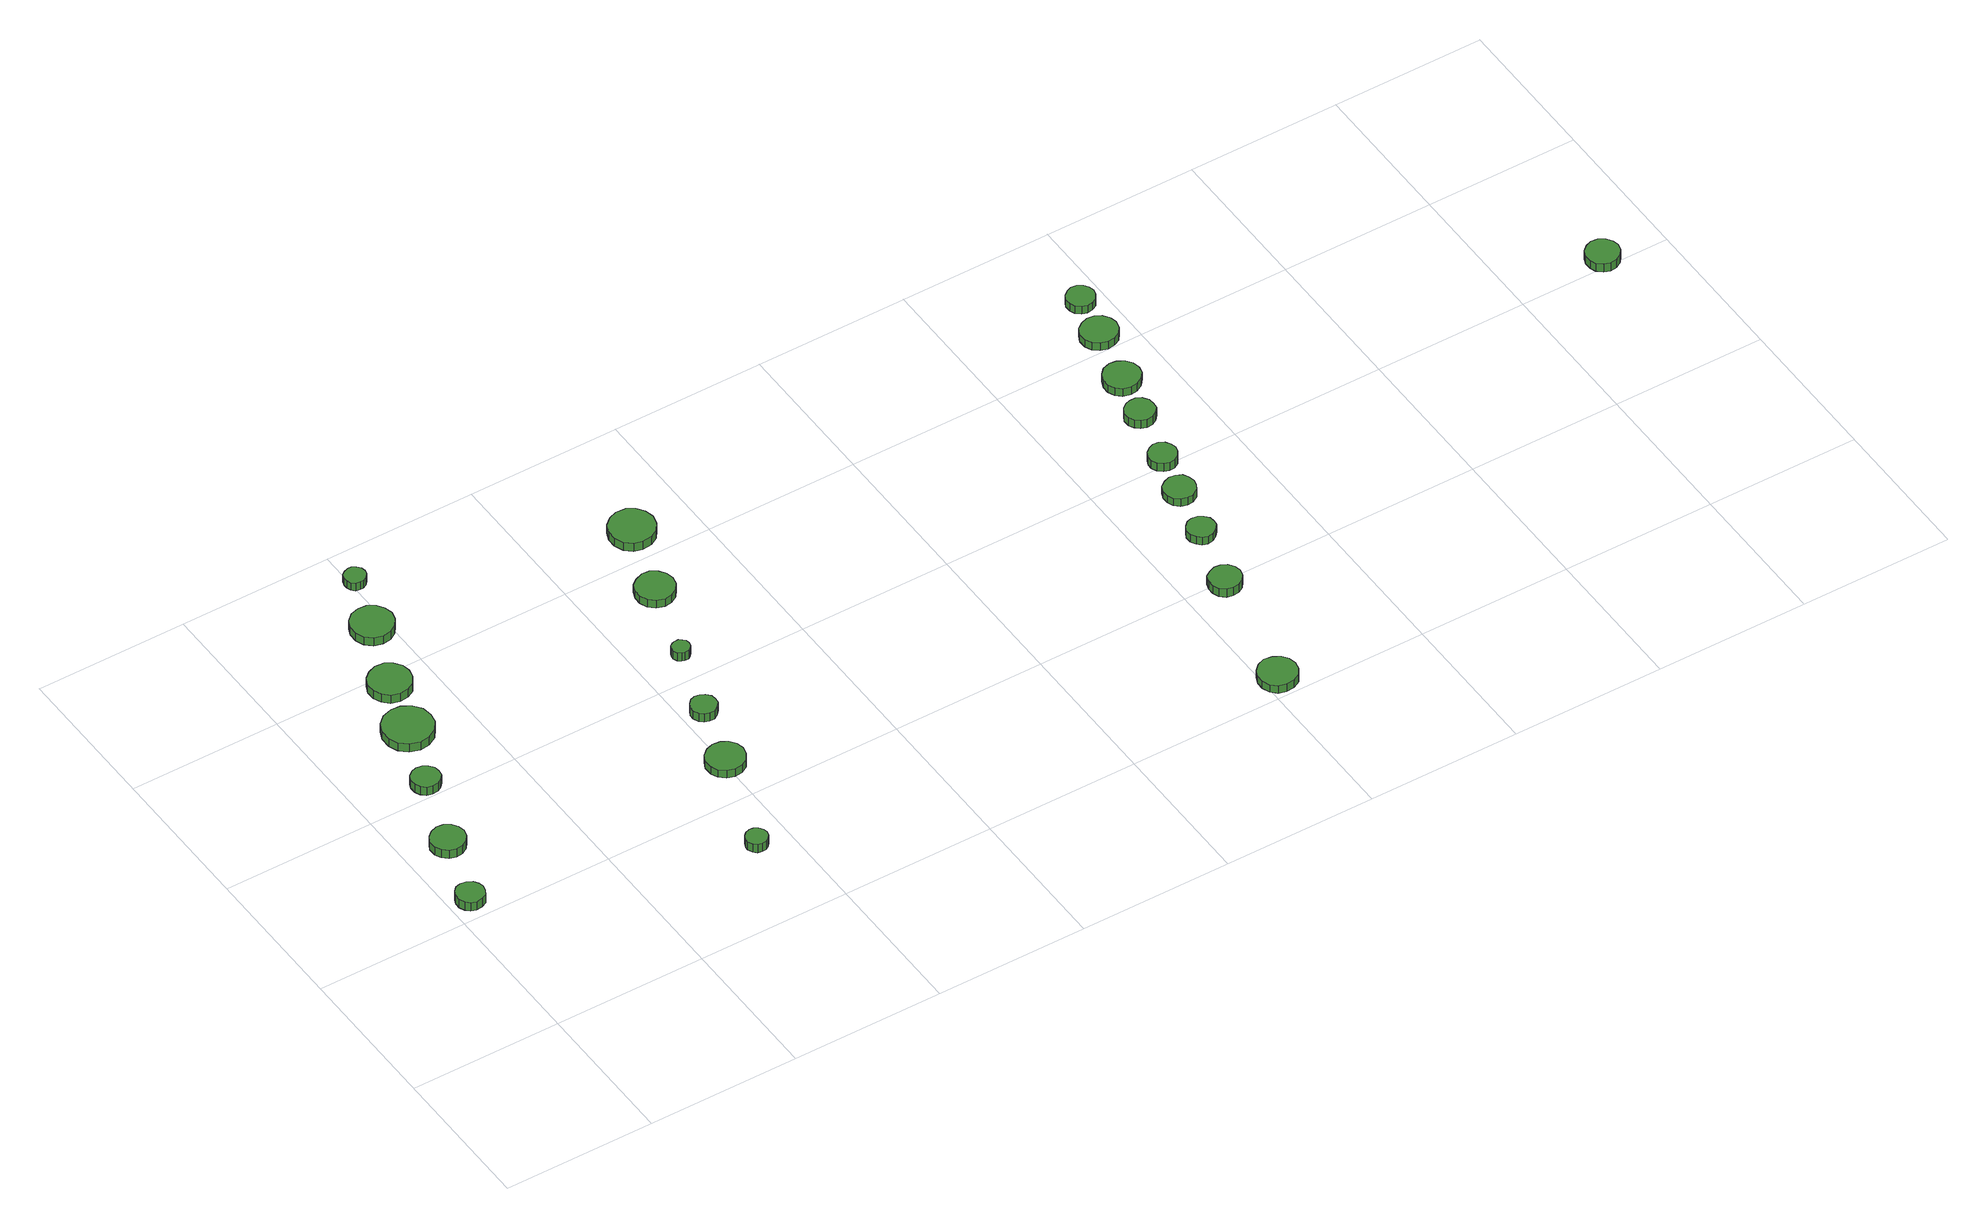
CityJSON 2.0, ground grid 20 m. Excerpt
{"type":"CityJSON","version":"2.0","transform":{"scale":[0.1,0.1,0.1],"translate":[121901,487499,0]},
"CityObjects":{
"tree1":{"type":"SolitaryVegetationObject","attributes":{"function":"something"},"geometry":[{"type":"MultiSurface","lod":"1","boundaries":[[[0,1,2,3,4,5,6,7,8,9,10,11,12,13,14]],[[15,16,17,18,19,20,21,22,23,24,25,26,27,28,29]],[[0,29,28,1]],[[1,28,27,2]],[[2,27,26,3]],[[3,26,25,4]],[[4,25,24,5]],[[5,24,23,6]],[[6,23,22,7]],[[7,22,21,8]],[[8,21,20,9]],[[9,20,19,10]],[[10,19,18,11]],[[11,18,17,12]],[[12,17,16,13]],[[13,16,15,14]],[[14,15,29,0]]]}]},
"tree2":{"type":"SolitaryVegetationObject","attributes":{"function":"something"},"geometry":[{"type":"MultiSurface","lod":"1","boundaries":[[[30,31,32,33,34,35,36,37,38,39,40,41,42,43,44]],[[45,46,47,48,49,50,51,52,53,54,55,56,57,58,59]],[[30,59,58,31]],[[31,58,57,32]],[[32,57,56,33]],[[33,56,55,34]],[[34,55,54,35]],[[35,54,53,36]],[[36,53,52,37]],[[37,52,51,38]],[[38,51,50,39]],[[39,50,49,40]],[[40,49,48,41]],[[41,48,47,42]],[[42,47,46,43]],[[43,46,45,44]],[[44,45,59,30]]]}]},
"tree3":{"type":"SolitaryVegetationObject","attributes":{"function":"something"},"geometry":[{"type":"MultiSurface","lod":"1","boundaries":[[[60,61,62,63,64,65,66,67,68,69,70,71,72,73,74]],[[75,76,77,78,79,80,81,82,83,84,85,86,87,88,89]],[[60,89,88,61]],[[61,88,87,62]],[[62,87,86,63]],[[63,86,85,64]],[[64,85,84,65]],[[65,84,83,66]],[[66,83,82,67]],[[67,82,81,68]],[[68,81,80,69]],[[69,80,79,70]],[[70,79,78,71]],[[71,78,77,72]],[[72,77,76,73]],[[73,76,75,74]],[[74,75,89,60]]]}]},
"tree4":{"type":"SolitaryVegetationObject","attributes":{"function":"something"},"geometry":[{"type":"MultiSurface","lod":"1","boundaries":[[[90,91,92,93,94,95,96,97,98,99,100,101,102,103,104]],[[105,106,107,108,109,110,111,112,113,114,115,116,117,118,119]],[[90,119,118,91]],[[91,118,117,92]],[[92,117,116,93]],[[93,116,115,94]],[[94,115,114,95]],[[95,114,113,96]],[[96,113,112,97]],[[97,112,111,98]],[[98,111,110,99]],[[99,110,109,100]],[[100,109,108,101]],[[101,108,107,102]],[[102,107,106,103]],[[103,106,105,104]],[[104,105,119,90]]]}]},
"tree5":{"type":"SolitaryVegetationObject","attributes":{"function":"something"},"geometry":[{"type":"MultiSurface","lod":"1","boundaries":[[[120,121,122,123,124,125,126,127,128,129,130,131,132,133,134]],[[135,136,137,138,139,140,141,142,143,144,145,146,147,148,149]],[[120,149,148,121]],[[121,148,147,122]],[[122,147,146,123]],[[123,146,145,124]],[[124,145,144,125]],[[125,144,143,126]],[[126,143,142,127]],[[127,142,141,128]],[[128,141,140,129]],[[129,140,139,130]],[[130,139,138,131]],[[131,138,137,132]],[[132,137,136,133]],[[133,136,135,134]],[[134,135,149,120]]]}]},
"tree6":{"type":"SolitaryVegetationObject","attributes":{"function":"something"},"geometry":[{"type":"MultiSurface","lod":"1","boundaries":[[[150,151,152,153,154,155,156,157,158,159,160,161,162,163,164]],[[165,166,167,168,169,170,171,172,173,174,175,176,177,178,179]],[[150,179,178,151]],[[151,178,177,152]],[[152,177,176,153]],[[153,176,175,154]],[[154,175,174,155]],[[155,174,173,156]],[[156,173,172,157]],[[157,172,171,158]],[[158,171,170,159]],[[159,170,169,160]],[[160,169,168,161]],[[161,168,167,162]],[[162,167,166,163]],[[163,166,165,164]],[[164,165,179,150]]]}]},
"tree7":{"type":"SolitaryVegetationObject","attributes":{"function":"something"},"geometry":[{"type":"MultiSurface","lod":"1","boundaries":[[[180,181,182,183,184,185,186,187,188,189,190,191,192,193,194]],[[195,196,197,198,199,200,201,202,203,204,205,206,207,208,209]],[[180,209,208,181]],[[181,208,207,182]],[[182,207,206,183]],[[183,206,205,184]],[[184,205,204,185]],[[185,204,203,186]],[[186,203,202,187]],[[187,202,201,188]],[[188,201,200,189]],[[189,200,199,190]],[[190,199,198,191]],[[191,198,197,192]],[[192,197,196,193]],[[193,196,195,194]],[[194,195,209,180]]]}]},
"tree8":{"type":"SolitaryVegetationObject","attributes":{"function":"something"},"geometry":[{"type":"MultiSurface","lod":"1","boundaries":[[[210,211,212,213,214,215,216,217,218,219,220,221,222,223,224]],[[225,226,227,228,229,230,231,232,233,234,235,236,237,238,239]],[[210,239,238,211]],[[211,238,237,212]],[[212,237,236,213]],[[213,236,235,214]],[[214,235,234,215]],[[215,234,233,216]],[[216,233,232,217]],[[217,232,231,218]],[[218,231,230,219]],[[219,230,229,220]],[[220,229,228,221]],[[221,228,227,222]],[[222,227,226,223]],[[223,226,225,224]],[[224,225,239,210]]]}]},
"tree9":{"type":"SolitaryVegetationObject","attributes":{"function":"something"},"geometry":[{"type":"MultiSurface","lod":"1","boundaries":[[[240,241,242,243,244,245,246,247,248,249,250,251,252,253,254]],[[255,256,257,258,259,260,261,262,263,264,265,266,267,268,269]],[[240,269,268,241]],[[241,268,267,242]],[[242,267,266,243]],[[243,266,265,244]],[[244,265,264,245]],[[245,264,263,246]],[[246,263,262,247]],[[247,262,261,248]],[[248,261,260,249]],[[249,260,259,250]],[[250,259,258,251]],[[251,258,257,252]],[[252,257,256,253]],[[253,256,255,254]],[[254,255,269,240]]]}]},
"tree10":{"type":"SolitaryVegetationObject","attributes":{"function":"something"},"geometry":[{"type":"MultiSurface","lod":"1","boundaries":[[[270,271,272,273,274,275,276,277,278,279,280,281,282,283,284]],[[285,286,287,288,289,290,291,292,293,294,295,296,297,298,299]],[[270,299,298,271]],[[271,298,297,272]],[[272,297,296,273]],[[273,296,295,274]],[[274,295,294,275]],[[275,294,293,276]],[[276,293,292,277]],[[277,292,291,278]],[[278,291,290,279]],[[279,290,289,280]],[[280,289,288,281]],[[281,288,287,282]],[[282,287,286,283]],[[283,286,285,284]],[[284,285,299,270]]]}]},
"tree11":{"type":"SolitaryVegetationObject","attributes":{"function":"something"},"geometry":[{"type":"MultiSurface","lod":"1","boundaries":[[[300,301,302,303,304,305,306,307,308,309,310,311,312,313,314]],[[315,316,317,318,319,320,321,322,323,324,325,326,327,328,329]],[[300,329,328,301]],[[301,328,327,302]],[[302,327,326,303]],[[303,326,325,304]],[[304,325,324,305]],[[305,324,323,306]],[[306,323,322,307]],[[307,322,321,308]],[[308,321,320,309]],[[309,320,319,310]],[[310,319,318,311]],[[311,318,317,312]],[[312,317,316,313]],[[313,316,315,314]],[[314,315,329,300]]]}]},
"tree12":{"type":"SolitaryVegetationObject","attributes":{"function":"something"},"geometry":[{"type":"MultiSurface","lod":"1","boundaries":[[[330,331,332,333,334,335,336,337,338,339,340,341,342,343,344]],[[345,346,347,348,349,350,351,352,353,354,355,356,357,358,359]],[[330,359,358,331]],[[331,358,357,332]],[[332,357,356,333]],[[333,356,355,334]],[[334,355,354,335]],[[335,354,353,336]],[[336,353,352,337]],[[337,352,351,338]],[[338,351,350,339]],[[339,350,349,340]],[[340,349,348,341]],[[341,348,347,342]],[[342,347,346,343]],[[343,346,345,344]],[[344,345,359,330]]]}]},
"tree13":{"type":"SolitaryVegetationObject","attributes":{"function":"something"},"geometry":[{"type":"MultiSurface","lod":"1","boundaries":[[[360,361,362,363,364,365,366,367,368,369,370,371,372,373,374]],[[375,376,377,378,379,380,381,382,383,384,385,386,387,388,389]],[[360,389,388,361]],[[361,388,387,362]],[[362,387,386,363]],[[363,386,385,364]],[[364,385,384,365]],[[365,384,383,366]],[[366,383,382,367]],[[367,382,381,368]],[[368,381,380,369]],[[369,380,379,370]],[[370,379,378,371]],[[371,378,377,372]],[[372,377,376,373]],[[373,376,375,374]],[[374,375,389,360]]]}]},
"tree14":{"type":"SolitaryVegetationObject","attributes":{"function":"something"},"geometry":[{"type":"MultiSurface","lod":"1","boundaries":[[[390,391,392,393,394,395,396,397,398,399,400,401,402,403,404]],[[405,406,407,408,409,410,411,412,413,414,415,416,417,418,419]],[[390,419,418,391]],[[391,418,417,392]],[[392,417,416,393]],[[393,416,415,394]],[[394,415,414,395]],[[395,414,413,396]],[[396,413,412,397]],[[397,412,411,398]],[[398,411,410,399]],[[399,410,409,400]],[[400,409,408,401]],[[401,408,407,402]],[[402,407,406,403]],[[403,406,405,404]],[[404,405,419,390]]]}]},
"tree15":{"type":"SolitaryVegetationObject","attributes":{"function":"something"},"geometry":[{"type":"MultiSurface","lod":"1","boundaries":[[[420,421,422,423,424,425,426,427,428,429,430,431,432,433,434]],[[435,436,437,438,439,440,441,442,443,444,445,446,447,448,449]],[[420,449,448,421]],[[421,448,447,422]],[[422,447,446,423]],[[423,446,445,424]],[[424,445,444,425]],[[425,444,443,426]],[[426,443,442,427]],[[427,442,441,428]],[[428,441,440,429]],[[429,440,439,430]],[[430,439,438,431]],[[431,438,437,432]],[[432,437,436,433]],[[433,436,435,434]],[[434,435,449,420]]]}]},
"tree16":{"type":"SolitaryVegetationObject","attributes":{"function":"something"},"geometry":[{"type":"MultiSurface","lod":"1","boundaries":[[[450,451,452,453,454,455,456,457,458,459,460,461,462,463,464]],[[465,466,467,468,469,470,471,472,473,474,475,476,477,478,479]],[[450,479,478,451]],[[451,478,477,452]],[[452,477,476,453]],[[453,476,475,454]],[[454,475,474,455]],[[455,474,473,456]],[[456,473,472,457]],[[457,472,471,458]],[[458,471,470,459]],[[459,470,469,460]],[[460,469,468,461]],[[461,468,467,462]],[[462,467,466,463]],[[463,466,465,464]],[[464,465,479,450]]]}]},
"tree17":{"type":"SolitaryVegetationObject","attributes":{"function":"something"},"geometry":[{"type":"MultiSurface","lod":"1","boundaries":[[[480,481,482,483,484,485,486,487,488,489,490,491,492,493,494]],[[495,496,497,498,499,500,501,502,503,504,505,506,507,508,509]],[[480,509,508,481]],[[481,508,507,482]],[[482,507,506,483]],[[483,506,505,484]],[[484,505,504,485]],[[485,504,503,486]],[[486,503,502,487]],[[487,502,501,488]],[[488,501,500,489]],[[489,500,499,490]],[[490,499,498,491]],[[491,498,497,492]],[[492,497,496,493]],[[493,496,495,494]],[[494,495,509,480]]]}]},
"tree18":{"type":"SolitaryVegetationObject","attributes":{"function":"something"},"geometry":[{"type":"MultiSurface","lod":"1","boundaries":[[[510,511,512,513,514,515,516,517,518,519,520,521,522,523,524]],[[525,526,527,528,529,530,531,532,533,534,535,536,537,538,539]],[[510,539,538,511]],[[511,538,537,512]],[[512,537,536,513]],[[513,536,535,514]],[[514,535,534,515]],[[515,534,533,516]],[[516,533,532,517]],[[517,532,531,518]],[[518,531,530,519]],[[519,530,529,520]],[[520,529,528,521]],[[521,528,527,522]],[[522,527,526,523]],[[523,526,525,524]],[[524,525,539,510]]]}]},
"tree19":{"type":"SolitaryVegetationObject","attributes":{"function":"something"},"geometry":[{"type":"MultiSurface","lod":"1","boundaries":[[[540,541,542,543,544,545,546,547,548,549,550,551,552,553,554]],[[555,556,557,558,559,560,561,562,563,564,565,566,567,568,569]],[[540,569,568,541]],[[541,568,567,542]],[[542,567,566,543]],[[543,566,565,544]],[[544,565,564,545]],[[545,564,563,546]],[[546,563,562,547]],[[547,562,561,548]],[[548,561,560,549]],[[549,560,559,550]],[[550,559,558,551]],[[551,558,557,552]],[[552,557,556,553]],[[553,556,555,554]],[[554,555,569,540]]]}]},
"tree20":{"type":"SolitaryVegetationObject","attributes":{"function":"something"},"geometry":[{"type":"MultiSurface","lod":"1","boundaries":[[[570,571,572,573,574,575,576,577,578,579,580,581,582,583,584]],[[585,586,587,588,589,590,591,592,593,594,595,596,597,598,599]],[[570,599,598,571]],[[571,598,597,572]],[[572,597,596,573]],[[573,596,595,574]],[[574,595,594,575]],[[575,594,593,576]],[[576,593,592,577]],[[577,592,591,578]],[[578,591,590,579]],[[579,590,589,580]],[[580,589,588,581]],[[581,588,587,582]],[[582,587,586,583]],[[583,586,585,584]],[[584,585,599,570]]]}]},
"tree21":{"type":"SolitaryVegetationObject","attributes":{"function":"something"},"geometry":[{"type":"MultiSurface","lod":"1","boundaries":[[[600,601,602,603,604,605,606,607,608,609,610,611,612,613,614]],[[615,616,617,618,619,620,621,622,623,624,625,626,627,628,629]],[[600,629,628,601]],[[601,628,627,602]],[[602,627,626,603]],[[603,626,625,604]],[[604,625,624,605]],[[605,624,623,606]],[[606,623,622,607]],[[607,622,621,608]],[[608,621,620,609]],[[609,620,619,610]],[[610,619,618,611]],[[611,618,617,612]],[[612,617,616,613]],[[613,616,615,614]],[[614,615,629,600]]]}]},
"tree22":{"type":"SolitaryVegetationObject","attributes":{"function":"something"},"geometry":[{"type":"MultiSurface","lod":"1","boundaries":[[[630,631,632,633,634,635,636,637,638,639,640,641,642,643,644]],[[645,646,647,648,649,650,651,652,653,654,655,656,657,658,659]],[[630,659,658,631]],[[631,658,657,632]],[[632,657,656,633]],[[633,656,655,634]],[[634,655,654,635]],[[635,654,653,636]],[[636,653,652,637]],[[637,652,651,638]],[[638,651,650,639]],[[639,650,649,640]],[[640,649,648,641]],[[641,648,647,642]],[[642,647,646,643]],[[643,646,645,644]],[[644,645,659,630]]]}]},
"tree23":{"type":"SolitaryVegetationObject","attributes":{"function":"something"},"geometry":[{"type":"MultiSurface","lod":"1","boundaries":[[[660,661,662,663,664,665,666,667,668,669,670,671,672,673,674]],[[675,676,677,678,679,680,681,682,683,684,685,686,687,688,689]],[[660,689,688,661]],[[661,688,687,662]],[[662,687,686,663]],[[663,686,685,664]],[[664,685,684,665]],[[665,684,683,666]],[[666,683,682,667]],[[667,682,681,668]],[[668,681,680,669]],[[669,680,679,670]],[[670,679,678,671]],[[671,678,677,672]],[[672,677,676,673]],[[673,676,675,674]],[[674,675,689,660]]]}]}
},
"vertices":[
[45,228,16],[43,235,16],[39,241,16],[32,245,16],[24,246,16],[17,244,16],[12,239,16],[9,232,16],[9,224,16],[12,217,16],[17,212,16],[24,210,16],[32,211,16],[39,214,16],[43,221,16],[43,221,3],[39,214,3],[32,211,3],[24,210,3],[17,212,3],[12,217,3],[9,224,3],[9,232,3],[12,239,3],[17,244,3],[24,246,3],[32,245,3],[39,241,3],[43,235,3],[45,228,3],
[77,319,16],[75,328,16],[70,335,16],[62,340,16],[53,341,16],[44,338,16],[37,332,16],[33,324,16],[33,314,16],[37,306,16],[44,300,16],[53,297,16],[62,298,16],[70,303,16],[75,310,16],[75,310,3],[70,303,3],[62,298,3],[53,297,3],[44,300,3],[37,306,3],[33,314,3],[33,324,3],[37,332,3],[44,338,3],[53,341,3],[62,340,3],[70,335,3],[75,328,3],[77,319,3],
[107,419,16],[106,426,16],[101,432,16],[95,436,16],[87,437,16],[80,435,16],[74,430,16],[71,423,16],[71,415,16],[74,408,16],[80,403,16],[87,401,16],[95,402,16],[101,405,16],[106,411,16],[106,411,3],[101,405,3],[95,402,3],[87,401,3],[80,403,3],[74,408,3],[71,415,3],[71,423,3],[74,430,3],[80,435,3],[87,437,3],[95,436,3],[101,432,3],[106,426,3],[107,419,3],
[150,502,17],[148,515,17],[140,526,17],[128,533,17],[115,534,17],[102,530,17],[92,521,17],[87,509,17],[87,495,17],[92,483,17],[102,474,17],[115,470,17],[128,471,17],[140,478,17],[148,489,17],[148,489,4],[140,478,4],[128,471,4],[115,470,4],[102,474,4],[92,483,4],[87,495,4],[87,509,4],[92,521,4],[102,530,4],[115,534,4],[128,533,4],[140,526,4],[148,515,4],[150,502,4],
[170,579,16],[168,590,16],[161,599,16],[152,605,16],[140,606,16],[129,602,16],[121,595,16],[116,584,16],[116,573,16],[121,563,16],[129,555,16],[140,552,16],[152,553,16],[161,558,16],[168,568,16],[168,568,3],[161,558,3],[152,553,3],[140,552,3],[129,555,3],[121,563,3],[116,573,3],[116,584,3],[121,595,3],[129,602,3],[140,606,3],[152,605,3],[161,599,3],[168,590,3],[170,579,3],
[206,671,16],[203,682,16],[197,691,16],[187,697,16],[176,698,16],[165,695,16],[156,687,16],[152,677,16],[152,665,16],[156,655,16],[165,647,16],[176,644,16],[187,645,16],[197,651,16],[203,660,16],[203,660,3],[197,651,3],[187,645,3],[176,644,3],[165,647,3],[156,655,3],[152,665,3],[152,677,3],[156,687,3],[165,695,3],[176,698,3],[187,697,3],[197,691,3],[203,682,3],[206,671,3],
[372,126,15],[371,131,15],[367,136,15],[362,139,15],[357,140,15],[351,138,15],[347,134,15],[344,128,15],[344,123,15],[347,117,15],[351,113,15],[357,112,15],[362,112,15],[367,115,15],[371,120,15],[371,120,2],[367,115,2],[362,112,2],[357,112,2],[351,113,2],[347,117,2],[344,123,2],[344,128,2],[347,134,2],[351,138,2],[357,140,2],[362,139,2],[367,136,2],[371,131,2],[372,126,2],
[218,747,16],[217,753,16],[213,758,16],[208,761,16],[203,761,16],[197,759,16],[193,756,16],[191,750,16],[191,745,16],[193,739,16],[197,735,16],[203,734,16],[208,734,16],[213,737,16],[217,742,16],[217,742,4],[213,737,4],[208,734,4],[203,734,4],[197,735,4],[193,739,4],[191,745,4],[191,750,4],[193,756,4],[197,759,4],[203,761,4],[208,761,4],[213,758,4],[217,753,4],[218,747,4],
[425,258,16],[423,268,16],[417,276,16],[408,281,16],[398,282,16],[388,279,16],[380,272,16],[376,263,16],[376,252,16],[380,243,16],[388,236,16],[398,233,16],[408,234,16],[417,239,16],[423,248,16],[423,248,4],[417,239,4],[408,234,4],[398,233,4],[388,236,4],[380,243,4],[376,252,4],[376,263,4],[380,272,4],[388,279,4],[398,282,4],[408,281,4],[417,276,4],[423,268,4],[425,258,4],
[443,344,16],[442,351,16],[437,357,16],[431,360,16],[424,361,16],[418,359,16],[413,354,16],[410,348,16],[410,341,16],[413,334,16],[418,330,16],[424,328,16],[431,328,16],[437,332,16],[442,337,16],[442,337,3],[437,332,3],[431,328,3],[424,328,3],[418,330,3],[413,334,3],[410,341,3],[410,348,3],[413,354,3],[418,359,3],[424,361,3],[431,360,3],[437,357,3],[442,351,3],[443,344,3],
[469,441,15],[468,446,15],[465,449,15],[461,452,15],[456,452,15],[452,451,15],[448,448,15],[446,443,15],[446,439,15],[448,434,15],[452,431,15],[456,430,15],[461,430,15],[465,432,15],[468,436,15],[468,436,2],[465,432,2],[461,430,2],[456,430,2],[452,431,2],[448,434,2],[446,439,2],[446,443,2],[448,448,2],[452,451,2],[456,452,2],[461,452,2],[465,449,2],[468,446,2],[469,441,2],
[512,542,16],[510,552,16],[504,560,16],[495,566,16],[485,567,16],[475,563,16],[467,557,16],[463,547,16],[463,537,16],[467,527,16],[475,520,16],[485,517,16],[495,518,16],[504,523,16],[510,532,16],[510,532,4],[504,523,4],[495,518,4],[485,517,4],[475,520,4],[467,527,4],[463,537,4],[463,547,4],[467,557,4],[475,563,4],[485,567,4],[495,566,4],[504,560,4],[510,552,4],[512,542,4],
[549,641,16],[546,653,16],[539,663,16],[529,669,16],[516,670,16],[505,666,16],[496,658,16],[491,647,16],[491,635,16],[496,623,16],[505,615,16],[516,612,16],[529,613,16],[539,619,16],[546,629,16],[546,629,3],[539,619,3],[529,613,3],[516,612,3],[505,615,3],[496,623,3],[491,635,3],[491,647,3],[496,658,3],[505,666,3],[516,670,3],[529,669,3],[539,663,3],[546,653,3],[549,641,3],
[1043,29,14],[1041,39,14],[1035,47,14],[1026,52,14],[1015,54,14],[1005,50,14],[998,43,14],[994,34,14],[994,24,14],[998,14,14],[1005,7,14],[1015,4,14],[1026,5,14],[1035,10,14],[1041,19,14],[1041,19,2],[1035,10,2],[1026,5,2],[1015,4,2],[1005,7,2],[998,14,2],[994,24,2],[994,34,2],[998,43,2],[1005,50,2],[1015,54,2],[1026,52,2],[1035,47,2],[1041,39,2],[1043,29,2],
[1074,194,14],[1072,203,14],[1067,210,14],[1059,214,14],[1051,215,14],[1043,212,14],[1036,207,14],[1033,199,14],[1033,190,14],[1036,182,14],[1043,176,14],[1051,174,14],[1059,175,14],[1067,179,14],[1072,186,14],[1072,186,1],[1067,179,1],[1059,175,1],[1051,174,1],[1043,176,1],[1036,182,1],[1033,190,1],[1033,199,1],[1036,207,1],[1043,212,1],[1051,215,1],[1059,214,1],[1067,210,1],[1072,203,1],[1074,194,1],
[1094,281,13],[1093,288,13],[1088,294,13],[1082,298,13],[1074,299,13],[1067,297,13],[1062,292,13],[1058,285,13],[1058,277,13],[1062,270,13],[1067,265,13],[1074,263,13],[1082,264,13],[1088,268,13],[1093,274,13],[1093,274,1],[1088,268,1],[1082,264,1],[1074,263,1],[1067,265,1],[1062,270,1],[1058,277,1],[1058,285,1],[1062,292,1],[1067,297,1],[1074,299,1],[1082,298,1],[1088,294,1],[1093,288,1],[1094,281,1],
[1111,350,14],[1109,358,14],[1105,365,14],[1097,369,14],[1089,370,14],[1081,367,14],[1074,362,14],[1071,354,14],[1071,346,14],[1074,338,14],[1081,332,14],[1089,330,14],[1097,330,14],[1105,335,14],[1109,342,14],[1109,342,2],[1105,335,2],[1097,330,2],[1089,330,2],[1081,332,2],[1074,338,2],[1071,346,2],[1071,354,2],[1074,362,2],[1081,367,2],[1089,370,2],[1097,369,2],[1105,365,2],[1109,358,2],[1111,350,2],
[1123,408,15],[1121,415,15],[1117,421,15],[1110,425,15],[1103,426,15],[1096,423,15],[1090,418,15],[1087,411,15],[1087,404,15],[1090,397,15],[1096,392,15],[1103,390,15],[1110,390,15],[1117,394,15],[1121,400,15],[1121,400,2],[1117,394,2],[1110,390,2],[1103,390,2],[1096,392,2],[1090,397,2],[1087,404,2],[1087,411,2],[1090,418,2],[1096,423,2],[1103,426,2],[1110,425,2],[1117,421,2],[1121,415,2],[1123,408,2],
[1142,484,14],[1141,492,14],[1136,499,14],[1129,503,14],[1121,503,14],[1114,501,14],[1108,496,14],[1104,488,14],[1104,480,14],[1108,473,14],[1114,468,14],[1121,465,14],[1129,466,14],[1136,470,14],[1141,476,14],[1141,476,1],[1136,470,1],[1129,466,1],[1121,465,1],[1114,468,1],[1108,473,1],[1104,480,1],[1104,488,1],[1108,496,1],[1114,501,1],[1121,503,1],[1129,503,1],[1136,499,1],[1141,492,1],[1142,484,1],
[1161,544,14],[1159,554,14],[1153,562,14],[1144,567,14],[1135,568,14],[1125,565,14],[1118,558,14],[1114,549,14],[1114,539,14],[1118,530,14],[1125,524,14],[1135,521,14],[1144,522,14],[1153,527,14],[1159,535,14],[1159,535,2],[1153,527,2],[1144,522,2],[1135,521,2],[1125,524,2],[1118,530,2],[1114,539,2],[1114,549,2],[1118,558,2],[1125,565,2],[1135,568,2],[1144,567,2],[1153,562,2],[1159,554,2],[1161,544,2],
[1179,621,16],[1177,630,16],[1171,638,16],[1163,643,16],[1153,644,16],[1144,641,16],[1136,635,16],[1132,626,16],[1132,616,16],[1136,607,16],[1144,601,16],[1153,598,16],[1163,599,16],[1171,603,16],[1177,611,16],[1177,611,4],[1171,603,4],[1163,599,4],[1153,598,4],[1144,601,4],[1136,607,4],[1132,616,4],[1132,626,4],[1136,635,4],[1144,641,4],[1153,644,4],[1163,643,4],[1171,638,4],[1177,630,4],[1179,621,4],
[1186,680,16],[1184,687,16],[1180,693,16],[1174,697,16],[1166,698,16],[1159,695,16],[1153,690,16],[1150,684,16],[1150,676,16],[1153,669,16],[1159,664,16],[1166,662,16],[1174,663,16],[1180,666,16],[1184,672,16],[1184,672,4],[1180,666,4],[1174,663,4],[1166,662,4],[1159,664,4],[1153,669,4],[1150,676,4],[1150,684,4],[1153,690,4],[1159,695,4],[1166,698,4],[1174,697,4],[1180,693,4],[1184,687,4],[1186,680,4],
[1734,402,26],[1732,411,26],[1727,418,26],[1719,423,26],[1710,424,26],[1702,421,26],[1695,415,26],[1692,407,26],[1692,398,26],[1695,390,26],[1702,384,26],[1710,381,26],[1719,382,26],[1727,387,26],[1732,394,26],[1732,394,13],[1727,387,13],[1719,382,13],[1710,381,13],[1702,384,13],[1695,390,13],[1692,398,13],[1692,407,13],[1695,415,13],[1702,421,13],[1710,424,13],[1719,423,13],[1727,418,13],[1732,411,13],[1734,402,13]
]}
